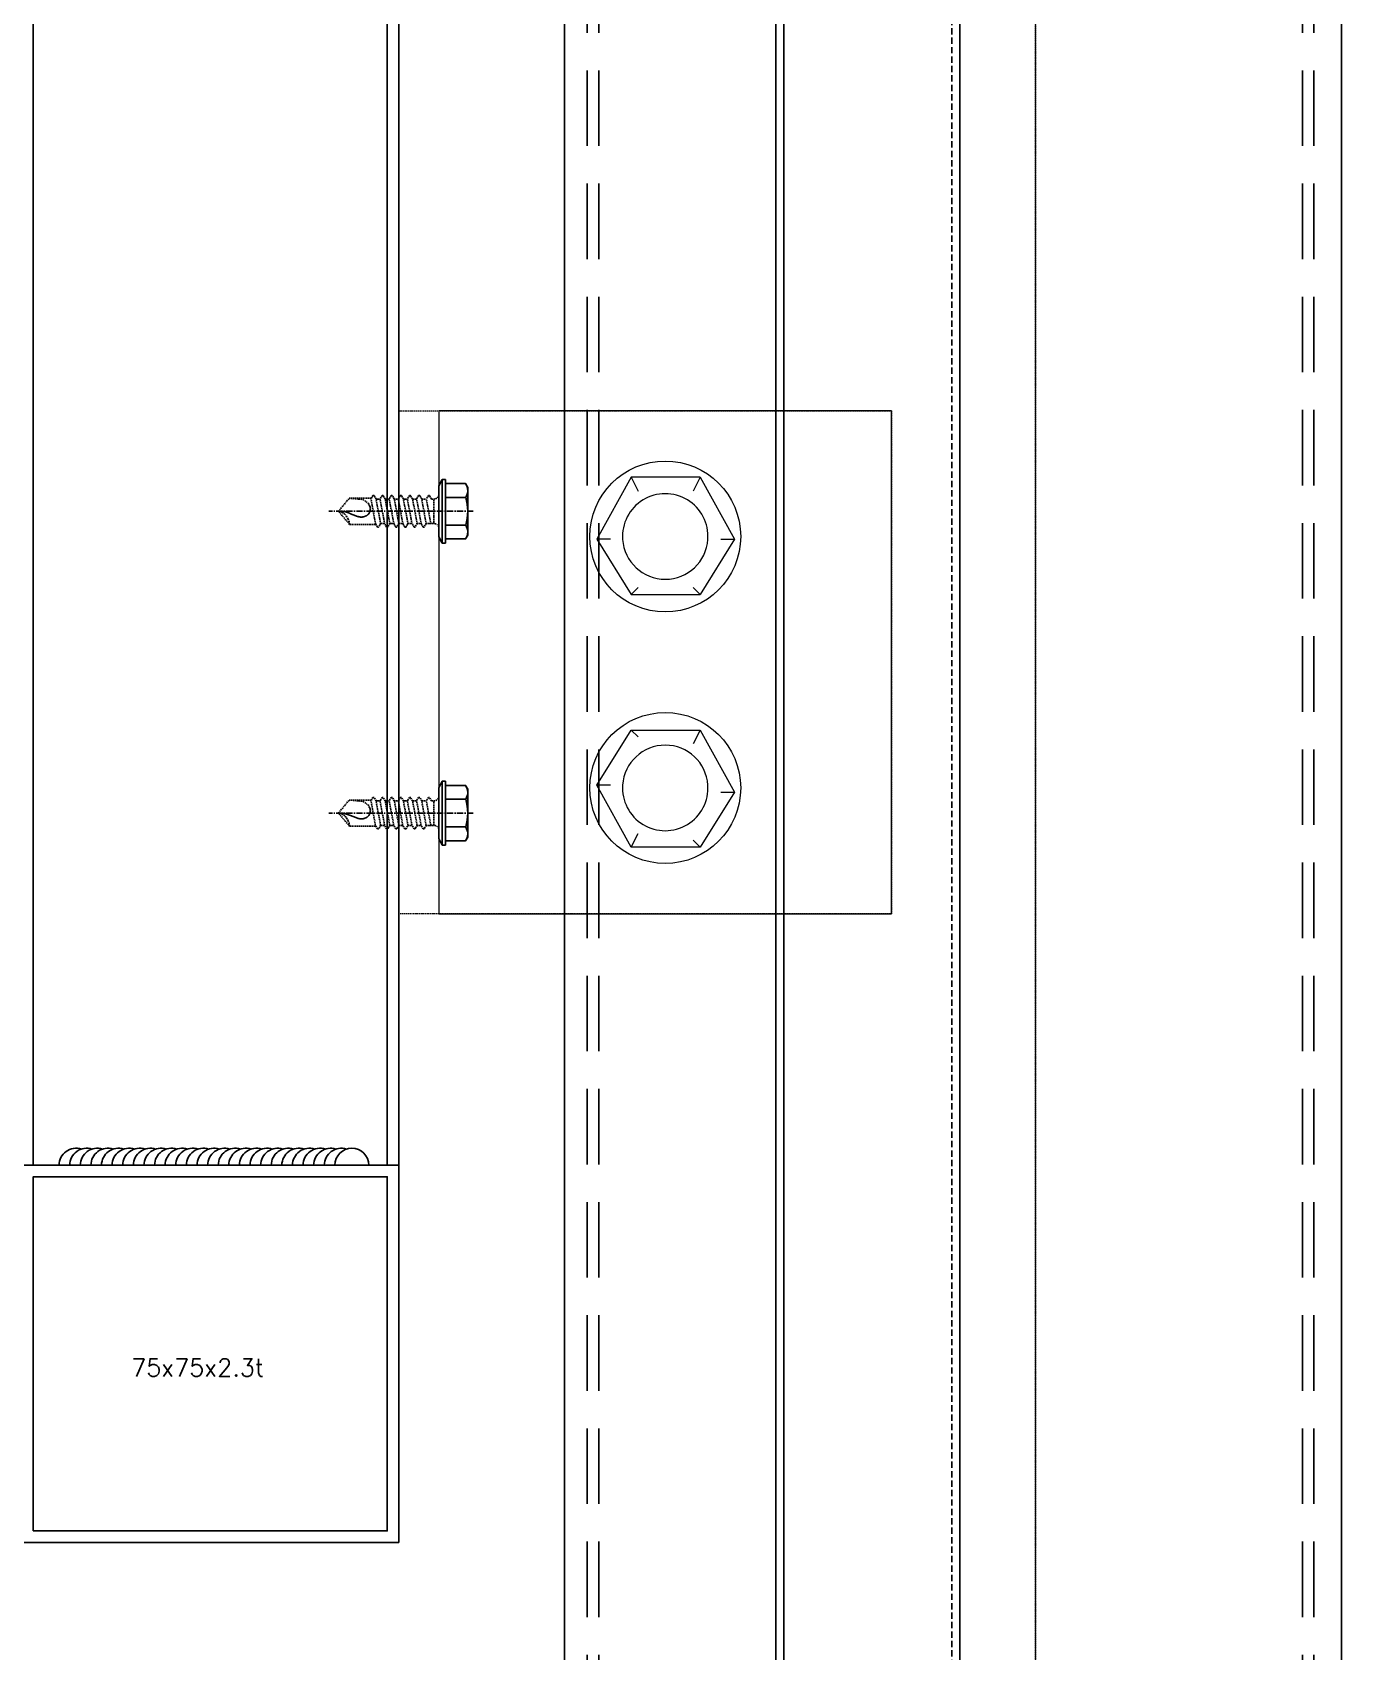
# Model space of a CAD drawing. Extents: x -3378 to 102197, y -3799 to 48702.
# Drawn here: x 85585.5 to 85845.9, y 9096.2 to 9418.1 of the extents above; entities that cross this region are included whole.
import ezdxf

# ---------------------------------------------------------------- set-up
doc = ezdxf.new("R2010")
doc.units = 0
doc.linetypes.add('CENTER', pattern=[2, 1.25, -0.25, 0.25, -0.25])
doc.linetypes.add('HIDDEN', pattern=[0.375, 0.25, -0.125])
for name, color, linetype in [('24WELD', 55, 'Continuous'), ('AC-CL', 14, 'CENTER'), ('AC-HIDDEN', 8, 'HIDDEN'), ('BCM-draft', 252, 'Continuous'), ('GM_SECT_15', 15, 'Continuous'), ('REFL', 8, 'Continuous'), ('不鏽鋼板S.S.PANEL', 30, 'Continuous'), ('螺絲 固定五金 FASTENERS', 124, 'Continuous'), ('視覺模型鋁擠型暫替', 4, 'Continuous'), ('金屬面材 METAL PANEL', 2, 'Continuous'), ('隔熱材 INSULATION', 9, 'HIDDEN'), ('隱藏線 HIDDEN', 8, 'HIDDEN')]:
    doc.layers.add(name, color=color, linetype=linetype)
doc.layers.add('BCM-STL', color=1, linetype='Continuous', lineweight=5)
doc.layers.add('不顯示', color=254, linetype='Continuous', plot=False)
doc.styles.add('DIM', font='simplex.shx', dxfattribs={"bigfont": 'chineset.shx'})

# ---------------------------------------------------------------- blocks, each defined once
blk = doc.blocks.new('*U748')
at = {"layer": 'BCM-draft', "linetype": 'HIDDEN', "ltscale": 5}
blk.add_line((16.6, 35), (646.73, 35), dxfattribs=at)
at = {"layer": 'BCM-draft'}
blk.add_lwpolyline([(16.6, 36.6), (646.73, 36.6)], dxfattribs=at)
at = {"layer": '不鏽鋼板S.S.PANEL'}
blk.add_lwpolyline([(648.33, 1.6), (648.33, 35), (661.33, 35), (661.33, 36.6), (648.33, 36.6, 0.414214), (646.73, 35), (646.73, 1.6), (16.6, 1.6), (16.6, 35, 0.414214), (15, 36.6), (2, 36.6), (2, 35), (15, 35), (15, 1.6, 0.414214), (16.6, 0), (646.73, 0, 0.414214)], format="xyb", close=True, dxfattribs=at)
at = {"layer": '隔熱材 INSULATION', "const_width": 0.2}
blk.add_lwpolyline([(646.73, 35), (646.73, 51.6), (16.6, 51.6), (16.6, 35)], dxfattribs=at)
at = {"layer": '隔熱材 INSULATION'}
blk.add_lwpolyline([(646.73, 1.6), (16.6, 1.6), (16.6, 51.6), (646.73, 51.6)], close=True, dxfattribs=at)
blk = doc.blocks.new('75x75x2.3t')
at = {"layer": 'GM_SECT_15'}
for points in [[(0, -75), (75, -75), (75, 0), (0, 0)], [(2.3, -72.7), (72.7, -72.7), (72.7, -2.3), (2.3, -2.3)]]:
    blk.add_lwpolyline(points, close=True, dxfattribs=at)
at = {"layer": '不顯示', "linetype": 'Continuous', "insert": (21.79, -38.48), "char_height": 3.5, "attachment_point": 1, "style": 'DIM'}
blk.add_mtext_dynamic_manual_height_columns('75x75x2.3t', width=3.4858, gutter_width=17.5, heights=[0], dxfattribs=at)
blk = doc.blocks.new('*U641')
for centre, end in [((-0.13, -4), 88.1431), ((-0.21, -6.5), 16.3529), ((-0.37, -11.49), 16.3529), ((-0.29, -9), 16.3529), ((-0.45, -13.99), 16.3529), ((-0.62, -18.99), 16.3529), ((-0.53, -16.49), 16.3529), ((-0.78, -23.99), 16.3529), ((-0.7, -21.49), 16.3529), ((-0.86, -26.49), 16.3529), ((-1.02, -31.48), 16.3529), ((-0.94, -28.98), 16.3529), ((-1.1, -33.98), 16.3529), ((-1.26, -38.98), 16.3529), ((-1.18, -36.48), 16.3529), ((-1.34, -41.48), 16.3529), ((-1.51, -46.48), 16.3529), ((-1.43, -43.98), 16.3529), ((-1.59, -48.97), 16.3529), ((-1.75, -53.97), 16.3529), ((-1.67, -51.47), 16.3529), ((-1.83, -56.47), 16.3529), ((-1.99, -61.47), 16.3529), ((-1.91, -58.97), 16.3529), ((-2.07, -63.97), 16.3529), ((-2.24, -68.96), 16.3529), ((-2.15, -66.47), 16.3529)]:
    blk.add_arc(centre, 4, 268.1431, end)
blk = doc.blocks.new('*U176')
for p, q in [((-2.75, 5.32), (-2.75, 1.3)), ((2.75, 5.32), (2.75, 1.3)), ((-6.35, 1.3), (6.35, 1.3)), ((-6.35, 1.3), (-6.35, 0.65)), ((-5.05, 0), (-6.35, 0.65)), ((6.35, 0.65), (5.05, 0)), ((6.35, 1.3), (6.35, 0.65)), ((5.05, 0), (-5.05, 0))]:
    blk.add_line(p, q)
blk.add_lwpolyline([(5.5, 5.29, 0.313407), (2.78, 5.31, 0.149243), (-2.78, 5.31, 0.313407), (-5.5, 5.29)], format="xyb")
blk.add_lwpolyline([(-5.5, 1.3), (-5.5, 5.3), (-4.76, 5.73), (4.76, 5.73), (5.5, 5.3), (5.5, 1.3)])
at = {"layer": 'AC-CL'}
blk.add_line((0, 6.82), (0, -21.9), dxfattribs=at)
at = {"layer": 'AC-HIDDEN'}
for p, q in [((-2.44, -1.5), (-3.12, -1.9)), ((-3.12, -1.9), (-3.12, -2.12)), ((-3.12, -2.12), (-2.44, -2.52)), ((2.44, -1), (-2.44, -1)), ((2.44, -1), (-2.44, -1)), ((2.44, -1.61), (-2.44, -2.52)), ((-2.44, -3.44), (-2.44, -2.52)), ((2.44, -2.54), (-2.44, -3.44)), ((2.44, -2.54), (2.44, -1)), ((2.44, -2.54), (3.12, -2.93)), ((3.12, -3.16), (2.44, -3.55)), ((3.12, -2.93), (3.12, -3.16)), ((-2.44, -3.44), (-3.12, -3.84)), ((-3.12, -3.84), (-3.12, -4.07)), ((-3.12, -4.07), (-2.44, -4.46)), ((-2.44, -5.26), (-3.12, -5.65)), ((-3.12, -5.65), (-3.12, -5.88)), ((-3.12, -5.88), (-2.44, -6.28)), ((2.44, -3.55), (-2.44, -4.46)), ((2.44, -4.35), (-2.44, -5.26)), ((-2.44, -5.26), (-2.44, -4.46)), ((2.44, -5.37), (-2.44, -6.28)), ((2.44, -6.17), (-2.44, -7.07)), ((2.44, -4.35), (2.44, -3.55)), ((2.44, -4.35), (3.12, -4.75)), ((3.12, -4.97), (2.44, -5.37)), ((2.44, -6.17), (2.44, -5.37)), ((3.12, -6.56), (2.44, -6.17)), ((3.12, -4.75), (3.12, -4.97)), ((-2.44, -7.07), (-3.12, -7.47)), ((-3.12, -7.47), (-3.12, -7.69)), ((-3.12, -7.69), (-2.44, -8.09)), ((-2.44, -8.89), (-3.12, -9.28)), ((-3.12, -9.28), (-3.12, -9.51)), ((-3.12, -9.51), (-2.44, -9.9)), ((2.44, -7.18), (-2.44, -8.09)), ((2.44, -7.98), (-2.44, -8.89)), ((-2.44, -8.89), (-2.44, -8.09)), ((2.44, -9), (-2.44, -9.9)), ((3.12, -6.79), (2.44, -7.18)), ((2.44, -7.98), (3.12, -8.37)), ((3.12, -8.6), (2.44, -9)), ((2.44, -9.79), (2.44, -9)), ((3.12, -6.56), (3.12, -6.79)), ((3.12, -8.37), (3.12, -8.6)), ((-2.44, -10.7), (-3.12, -11.1)), ((-3.12, -11.1), (-3.12, -11.32)), ((-3.12, -11.32), (-2.44, -11.72)), ((-2.44, -12.51), (-3.12, -12.91)), ((2.44, -9.79), (-2.44, -10.7)), ((2.44, -10.81), (-2.44, -11.72)), ((2.44, -11.61), (-2.44, -12.51)), ((-2.44, -12.51), (-2.44, -11.72)), ((2.44, -12.62), (-2.44, -13.53)), ((2.44, -9.79), (3.12, -10.19)), ((3.12, -10.42), (2.44, -10.81)), ((2.44, -11.61), (3.12, -12)), ((3.12, -12.23), (2.44, -12.62)), ((2.6, -17.78), (2.6, -12.53)), ((3.12, -10.19), (3.12, -10.42)), ((3.12, -12), (3.12, -12.23)), ((-3.12, -12.91), (-3.12, -13.14)), ((-3.12, -13.14), (-2.44, -13.53)), ((-2.6, -17.84), (-2.6, -13.44)), ((-2.6, -17.84), (-2.33, -15.06)), ((0, -20), (-2.6, -17.84)), ((2.6, -17.78), (0, -20))]:
    blk.add_line(p, q, dxfattribs=at)
for points in [[(-2.44, -1.5), (-2.44, -1)], [(-2.44, -7.07), (-2.44, -6.28)], [(2.44, -7.98), (2.44, -7.18)], [(-2.44, -10.7), (-2.44, -9.9)], [(2.44, -11.61), (2.44, -10.81)], [(-2.33, -15.06), (-1.62, -14.11), (-1.34, -13.92), (-1.09, -13.79), (-0.87, -13.7), (-0.67, -13.66), (-0.5, -13.65), (-0.35, -13.66), (-0.2, -13.69), (-0.07, -13.72), (0.05, -13.76), (0.16, -13.8), (0.27, -13.85), (0.37, -13.9), (0.46, -13.96), (0.54, -14.02), (0.61, -14.08), (0.67, -14.14), (0.73, -14.21), (0.78, -14.29), (0.83, -14.36), (0.87, -14.44), (0.91, -14.52), (0.95, -14.61), (0.98, -14.69), (1.02, -14.78), (1.05, -14.87), (1.08, -14.96), (1.11, -15.06), (1.13, -15.16), (1.15, -15.27), (1.16, -15.38), (1.15, -15.5), (1.14, -15.63), (1.12, -15.77), (1.09, -15.91), (1.05, -16.07), (1, -16.22), (0.95, -16.38), (0.89, -16.55), (0.83, -16.72), (0.76, -16.89), (0.69, -17.07), (0.62, -17.25), (0.55, -17.43), (0.47, -17.62), (0.4, -17.8), (0.33, -17.98), (0.25, -18.17), (0.18, -18.36), (0.12, -18.56), (0.06, -18.8), (0.02, -19.1), (0, -19.47), (-0.01, -19.94), (0, -20)], [(2.6, -17.78), (2.1, -17.86), (1.53, -18.09), (1.1, -18.3), (0.79, -18.5), (0.55, -18.73), (0.35, -19.02), (0.16, -19.39), (0, -20)]]:
    blk.add_lwpolyline(points, dxfattribs=at)
for centre, start, end in [((-3.44, -1), 0, 90), ((-3.44, -1), 0, 90), ((3.44, -1), 90, 180), ((3.44, -1), 90, 180)]:
    blk.add_arc(centre, 1, start, end, dxfattribs=at)
at = {"layer": 'REFL'}
blk.add_line((-6.35, 0.65), (6.35, 0.65), dxfattribs=at)
blk = doc.blocks.new('外懸包板斷面(東側)01')
at = {"color": 0, "linetype": 'Continuous', "lineweight": 0, "flags": 128}
for points in [[(658.76, 258.83), (651.91, 246.5)], [(672.46, 258.83), (658.76, 258.83)], [(658.76, 258.83), (660.13, 256.09)], [(672.46, 258.83), (671.09, 256.09)], [(672.46, 258.83), (679.31, 246.5)], [(651.91, 246.5), (658.76, 235.54)], [(654.65, 246.5), (651.91, 246.5)], [(679.31, 246.5), (672.46, 235.54)], [(676.57, 246.5), (679.31, 246.5)], [(660.13, 236.91), (658.76, 235.54)], [(658.76, 235.54), (672.46, 235.54)], [(671.09, 236.91), (672.46, 235.54)], [(651.91, 197.62), (658.76, 208.58)], [(658.76, 208.58), (672.46, 208.58)], [(660.13, 207.21), (658.76, 208.58)], [(672.46, 208.58), (671.09, 205.84)], [(672.46, 208.58), (679.31, 196.25)], [(658.76, 185.29), (651.91, 197.62)], [(654.65, 197.62), (651.91, 197.62)], [(679.31, 196.25), (672.46, 185.29)], [(676.57, 196.25), (679.31, 196.25)], [(658.76, 185.29), (660.13, 188.03)], [(672.46, 185.29), (658.76, 185.29)], [(671.09, 186.66), (672.46, 185.29)]]:
    blk.add_lwpolyline(points, dxfattribs=at)
at = {"color": 0, "linetype": 'Continuous', "lineweight": 0}
for centre in [(665.51, 247.06), (665.51, 197.06)]:
    blk.add_circle(centre, 15, dxfattribs=at)
for centre, start, end in [((665.51, 247.06), 356.1407, 183.9506), ((665.51, 247.06), 183.9506, 356.1407), ((665.51, 197.06), 3.8593, 176.0494), ((665.51, 197.06), 176.0494, 3.8593)]:
    blk.add_arc(centre, 8.5, start, end, dxfattribs=at)
at = {"layer": 'BCM-STL', "linetype": 'HIDDEN'}
blk.add_lwpolyline([(612.52, 272.06), (710.52, 272.06), (710.52, 172.06), (612.52, 172.06)], close=True, dxfattribs=at)
at = {"layer": 'BCM-STL'}
blk.add_lwpolyline([(710.52, 272.06), (620.52, 272.06), (620.52, 172.06), (710.52, 172.06)], close=True, dxfattribs=at)
at = {"layer": 'GM_SECT_15'}
for p, q in [((539.81, 515.33), (539.82, 122.06)), ((610.21, 515.33), (610.22, 122.06)), ((612.51, 515.33), (612.52, 122.06))]:
    blk.add_line(p, q, dxfattribs=at)
at = {"layer": '金屬面材 METAL PANEL'}
blk.add_lwpolyline([(645.51, -965.25), (645.51, 627.21), (800.01, 627.21), (800.01, -965.25)], dxfattribs=at)
at = {"rotation": 270}
blk.add_blockref('*U748', (687.51, 627.22), dxfattribs=at)
at = {"layer": '24WELD', "xscale": -0.8437500000000008, "yscale": 0.8437500000000008, "zscale": 0.8437500000000008, "rotation": 268.1430628016458}
blk.add_blockref('*U641', (606.57, 122.06), dxfattribs=at)
at = {"layer": 'GM_SECT_15', "rotation": 359.9999972778685}
blk.add_blockref('75x75x2.3t', (537.52, 122.06), dxfattribs=at)
at = {"layer": '螺絲 固定五金 FASTENERS', "rotation": 270}
for p in [(620.52, 252.06), (620.52, 192.06)]:
    blk.add_blockref('*U176', p, dxfattribs=at)

msp = doc.modelspace()

# ---------------------------------------------------------------- linework, layer by layer
at = {"layer": '金屬面材 METAL PANEL', "elevation": 0}
msp.add_lwpolyline([(85691.366, 7738.093), (85691.366, 9698.085), (85845.866, 9698.085), (85845.866, 7738.093)], dxfattribs=at)
at = {"layer": '隱藏線 HIDDEN', "linetype": 'HIDDEN', "ltscale": 60}
for p, q in [((85695.866, 9658.085, 0), (85695.866, 7738.093, 0)), ((85698.166, 9658.085, 0), (85698.166, 7738.093, 0)), ((85838.066, 9658.085, 0), (85838.066, 7738.093, 0)), ((85840.366, 9658.085, 0), (85840.366, 7738.093, 0))]:
    msp.add_line(p, q, dxfattribs=at)

# ---------------------------------------------------------------- block references
at = {"layer": '視覺模型鋁擠型暫替', "linetype": 'Continuous'}
msp.add_blockref('外懸包板斷面(東側)01', (85045.856, 9070.87, 0), dxfattribs=at)

doc.saveas('drawing.dxf')
